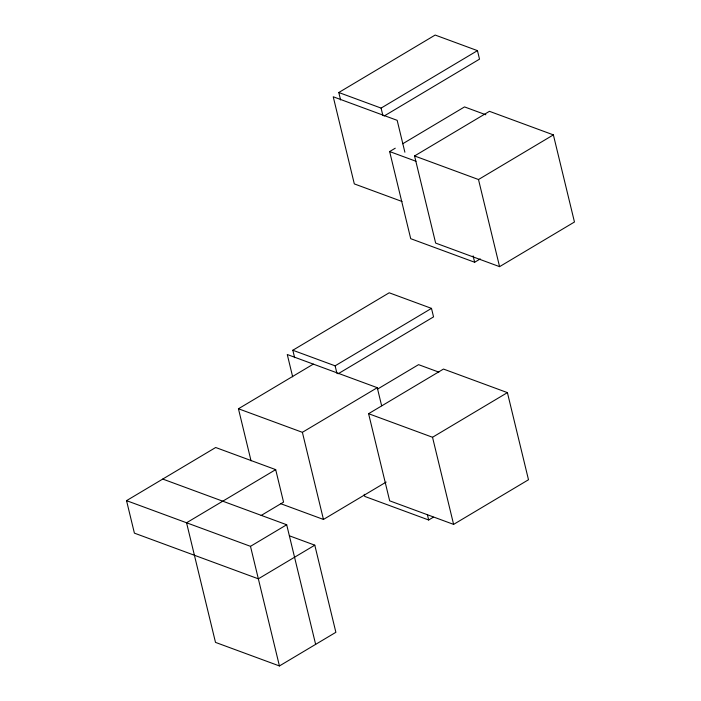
<?xml version="1.0" encoding="UTF-8"?>
<svg xmlns="http://www.w3.org/2000/svg" width="701" height="701" viewBox="0 0 701 701"><rect width="100%" height="100%" fill="white"/><g stroke="black" fill="none" stroke-linecap="round" stroke-linejoin="round"><path stroke-width="1.05" d="M340.598 99.954L338.793 92.506L435.172 35.05L477.46 50.638L479.519 59.147L384.087 116.051M338.793 92.506L381.09 108.094L477.46 50.638M480.264 258.906L474.647 262.253L410.716 238.682L389.642 151.556L395.259 148.209M402.742 143.749L464.526 106.911L485.837 114.771M414.563 155.955L489.447 111.319L553.378 134.881L574.461 222.007L499.576 266.652L435.645 243.081L414.563 155.955L478.494 179.526L553.378 134.881M294.63 357.694L292.825 350.246L389.204 292.79L431.492 308.379L433.551 316.887L338.11 373.791M251.046 460.829L238.445 408.762L313.329 364.117M292.825 350.246L335.122 365.834L431.492 308.379M275.695 469.626L186.554 522.771L215.496 642.388L279.427 665.95L335.875 632.302L314.793 545.176L258.345 578.824L134.399 533.137L126.539 500.645L215.68 447.501L275.695 469.626L283.555 502.118L261.14 515.48M238.445 408.762L302.385 432.324L377.269 387.688L381.633 405.748M377.366 389.204L418.558 364.651L438.852 372.135M368.595 413.695L443.479 369.059L507.41 392.621L528.493 479.747L453.608 524.392L389.668 500.821L368.595 413.695L432.526 437.266L507.41 392.621M126.539 500.645L250.485 546.333L286.691 524.751L315.634 644.368M280.838 503.739L323.459 519.45L386.172 482.069M364.231 494.301L364.748 496.422L428.679 519.993L433.358 517.198M389.642 151.556L416.026 161.283M402.006 201.476L354.312 183.899L333.238 96.773L397.169 120.335L404.88 152.213M377.269 387.688L287.27 354.513L292.668 376.823M162.746 479.063L286.691 524.751M289.425 535.818L314.793 545.176M478.494 179.526L499.576 266.652M473.105 255.874L474.647 262.253M381.09 108.094L382.886 115.542M432.526 437.266L453.608 524.392M427.391 514.674L428.679 519.993M335.122 365.834L336.918 373.282M302.385 432.324L323.459 519.45M250.485 546.333L279.427 665.95"/></g></svg>
